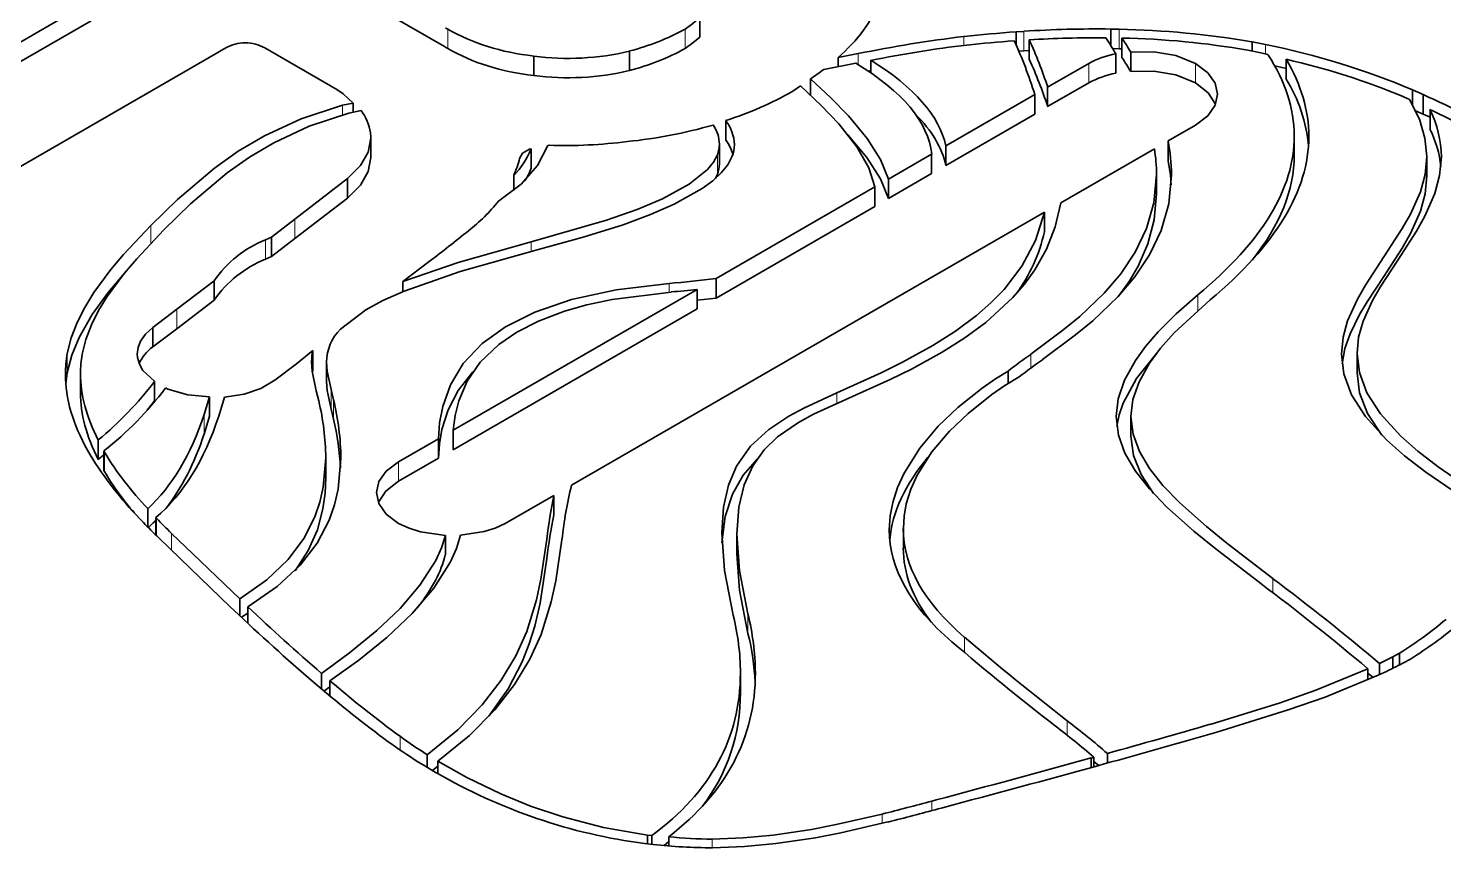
# Model space of a CAD drawing. Extents: x 342 to 941, y 168 to 756.
# Drawn here: x 774.9 to 792.73, y 718.12 to 728.44 of the extents above; entities that cross this region are included whole.
import ezdxf

# ---------------------------------------------------------------- set-up
doc = ezdxf.new("R2010")
doc.units = 0

msp = doc.modelspace()

# ---------------------------------------------------------------- linework, layer by layer
at = {"color": 7, "lineweight": 35, "ltscale": 0.036853}
for p, q in [((775.694, 728.786), (774.418, 728.049)), ((775.694, 728.541), (774.418, 727.804))]:
    msp.add_line(p, q, dxfattribs=at)
at = {"color": 7, "lineweight": 35, "ltscale": 0.026115}
msp.add_line((780.144, 728.214), (779.239, 728.736), dxfattribs=at)
at = {"color": 7, "lineweight": 35, "ltscale": 0.006123}
for p, q in [((783.36, 728.58), (783.36, 728.335)), ((787.507, 728.3), (787.507, 728.055)), ((788.673, 728.322), (788.673, 728.077)), ((781.268, 728.095), (781.268, 727.85)), ((782.474, 728.158), (782.474, 727.913)), ((788.785, 728.146), (788.785, 727.901)), ((790.74, 728.056), (790.74, 727.811)), ((792.468, 727.609), (792.468, 727.364)), ((792.553, 727.421), (792.553, 727.176)), ((783.688, 727.282), (783.688, 727.037)), ((779.216, 727.062), (779.216, 726.817)), ((783.606, 726.984), (783.606, 726.739)), ((786.457, 726.963), (786.457, 726.718)), ((789.254, 727.027), (789.254, 726.782)), ((790.844, 727.089), (790.844, 726.844)), ((781.236, 726.928), (781.236, 726.683)), ((786.278, 726.86), (786.278, 726.615)), ((789.109, 726.604), (789.109, 726.359)), ((778.924, 726.552), (778.924, 726.307)), ((785.564, 726.447), (785.564, 726.202)), ((785.735, 726.546), (785.735, 726.301)), ((787.697, 726.128), (787.697, 725.883)), ((777.964, 725.815), (777.964, 725.57)), ((776.471, 724.676), (776.471, 724.431)), ((778.485, 724.385), (778.485, 724.14)), ((791.635, 724.35), (791.635, 724.105)), ((775.56, 724.096), (775.56, 723.851)), ((776.493, 723.998), (776.493, 723.753)), ((777.185, 723.803), (777.185, 723.558)), ((775.783, 723.258), (775.783, 723.013)), ((780.069, 723.275), (780.069, 723.03)), ((780.255, 723.382), (780.255, 723.137)), ((775.854, 723.12), (775.854, 722.875)), ((778.649, 723.033), (778.649, 722.788)), ((781.52, 722.561), (781.52, 722.316)), ((780.155, 722.057), (780.155, 721.812)), ((783.827, 722.071), (783.827, 721.826)), ((783.87, 720.324), (783.87, 720.079))]:
    msp.add_line(p, q, dxfattribs=at)
at = {"color": 7, "lineweight": 35, "ltscale": 0.000395747}
for p, q in [((780.171, 728.443), (780.158, 728.451)), ((780.171, 728.198), (780.158, 728.206))]:
    msp.add_line(p, q, dxfattribs=at)
at = {"color": 7, "lineweight": 35, "ltscale": 0.000395188}
for p, q in [((780.185, 728.435), (780.171, 728.443)), ((780.158, 728.206), (780.144, 728.214)), ((780.185, 728.19), (780.171, 728.198))]:
    msp.add_line(p, q, dxfattribs=at)
at = {"color": 7, "lineweight": 13, "ltscale": 0.006123}
for p, q in [((780.185, 728.435), (780.185, 728.19)), ((787.439, 728.406), (787.439, 728.161)), ((789.599, 728.001), (789.599, 727.757)), ((783.58, 726.851), (783.58, 726.606)), ((778.259, 726.041), (778.259, 725.797)), ((777.89, 725.782), (777.89, 725.537)), ((776.772, 724.906), (776.772, 724.661)), ((778.717, 723.894), (778.717, 723.649)), ((775.862, 723.106), (775.862, 722.861)), ((783.965, 721.068), (783.965, 720.823))]:
    msp.add_line(p, q, dxfattribs=at)
at = {"color": 7, "lineweight": 13, "ltscale": 0.006125}
for p, q in [((783.173, 728.435), (783.173, 728.19)), ((788.638, 728.433), (788.638, 728.188)), ((788.256, 728.002), (788.256, 727.757)), ((775.394, 724.349), (775.394, 724.104)), ((778.747, 723.766), (778.747, 723.521)), ((777.117, 723.579), (777.117, 723.334)), ((779.566, 722.984), (779.566, 722.739))]:
    msp.add_line(p, q, dxfattribs=at)
at = {"color": 7, "lineweight": 35, "ltscale": 0.002446}
msp.add_line((787.439, 728.406), (787.341, 728.4), dxfattribs=at)
at = {"color": 7, "lineweight": 35, "ltscale": 0.004082}
msp.add_line((787.341, 728.4), (787.341, 728.237), dxfattribs=at)
at = {"color": 7, "lineweight": 35, "ltscale": 0.002614}
msp.add_line((788.638, 728.433), (788.533, 728.435), dxfattribs=at)
at = {"color": 7, "lineweight": 35, "ltscale": 0.005153}
msp.add_line((788.533, 728.435), (788.533, 728.229), dxfattribs=at)
at = {"color": 7, "lineweight": 13, "ltscale": 0.002776}
msp.add_line((786.685, 728.341), (786.685, 728.23), dxfattribs=at)
at = {"color": 7, "lineweight": 35, "ltscale": 0.004378}
msp.add_line((790.483, 728.24), (790.312, 728.273), dxfattribs=at)
at = {"color": 7, "lineweight": 35, "ltscale": 0.002869}
msp.add_line((790.312, 728.273), (790.312, 728.158), dxfattribs=at)
at = {"color": 7, "lineweight": 13, "ltscale": 0.002956}
msp.add_line((790.483, 728.24), (790.483, 728.121), dxfattribs=at)
at = {"color": 7, "lineweight": 35, "ltscale": 0.009754}
msp.add_line((777.051, 728.003), (777.389, 728.198), dxfattribs=at)
at = {"color": 7, "lineweight": 35, "ltscale": 0.026116}
msp.add_line((777.882, 728.198), (778.787, 727.676), dxfattribs=at)
at = {"color": 7, "lineweight": 35, "ltscale": 0.006383}
msp.add_line((785.352, 728.126), (785.101, 728.077), dxfattribs=at)
at = {"color": 7, "lineweight": 35, "ltscale": 0.002866}
msp.add_line((785.101, 728.077), (785.101, 727.962), dxfattribs=at)
at = {"color": 7, "lineweight": 13, "ltscale": 0.00347}
msp.add_line((785.352, 728.126), (785.352, 727.987), dxfattribs=at)
at = {"color": 7, "lineweight": 35, "ltscale": 0.003969}
msp.add_line((785.513, 728.042), (785.513, 727.883), dxfattribs=at)
at = {"color": 7, "lineweight": 35, "ltscale": 0.001575}
msp.add_line((787.439, 728.161), (787.376, 728.158), dxfattribs=at)
at = {"color": 7, "lineweight": 35, "ltscale": 0.001711}
msp.add_line((787.507, 728.166), (787.439, 728.161), dxfattribs=at)
at = {"color": 7, "lineweight": 35, "ltscale": 0.002005}
msp.add_line((788.638, 728.188), (788.558, 728.19), dxfattribs=at)
at = {"color": 7, "lineweight": 35, "ltscale": 0.006125}
for p, q in [((788.597, 728.125), (788.597, 727.88)), ((787.738, 727.703), (787.738, 727.458)), ((787.578, 727.61), (787.578, 727.365)), ((792.513, 726.832), (792.513, 726.587)), ((777.242, 725.265), (777.242, 725.02)), ((783.564, 725.292), (783.564, 725.047)), ((783.326, 725.156), (783.326, 724.911)), ((778.66, 724.24), (778.66, 723.995)), ((788.788, 723.553), (788.788, 723.308)), ((785.922, 722.143), (785.922, 721.898))]:
    msp.add_line(p, q, dxfattribs=at)
at = {"color": 7, "lineweight": 35, "ltscale": 0.000889809}
msp.add_line((788.673, 728.187), (788.638, 728.188), dxfattribs=at)
at = {"color": 7, "lineweight": 35, "ltscale": 0.004173}
msp.add_line((790.258, 728.169), (790.422, 728.137), dxfattribs=at)
at = {"color": 7, "lineweight": 35, "ltscale": 0.002295}
msp.add_line((790.422, 728.137), (790.511, 728.114), dxfattribs=at)
at = {"color": 7, "lineweight": 35, "ltscale": 0.087765}
msp.add_line((774.011, 726.248), (777.051, 728.003), dxfattribs=at)
at = {"color": 7, "lineweight": 35, "ltscale": 0.010209}
msp.add_line((784.921, 727.927), (785.322, 728.005), dxfattribs=at)
at = {"color": 7, "lineweight": 35, "ltscale": 0.000859173}
msp.add_line((785.513, 727.912), (785.48, 727.906), dxfattribs=at)
at = {"color": 7, "lineweight": 35, "ltscale": 0.014941}
for p, q in [((788.256, 728.002), (787.738, 727.703)), ((788.256, 727.757), (787.738, 727.458))]:
    msp.add_line(p, q, dxfattribs=at)
at = {"color": 7, "lineweight": 35, "ltscale": 0.003624}
msp.add_line((790.74, 727.94), (790.598, 727.971), dxfattribs=at)
at = {"color": 7, "lineweight": 35, "ltscale": 0.002917}
msp.add_line((784.53, 727.652), (784.626, 727.719), dxfattribs=at)
at = {"color": 7, "lineweight": 35, "ltscale": 0.005061}
msp.add_line((784.751, 727.807), (784.751, 727.605), dxfattribs=at)
at = {"color": 7, "lineweight": 35, "ltscale": 0.003406}
msp.add_line((778.995, 727.503), (778.861, 727.475), dxfattribs=at)
at = {"color": 7, "lineweight": 35, "ltscale": 0.002875}
msp.add_line((778.995, 727.503), (778.995, 727.388), dxfattribs=at)
at = {"color": 7, "lineweight": 35, "ltscale": 0.032346}
msp.add_line((787.578, 727.61), (786.457, 726.963), dxfattribs=at)
at = {"color": 7, "lineweight": 35, "ltscale": 0.001954}
msp.add_line((792.221, 727.581), (792.293, 727.549), dxfattribs=at)
at = {"color": 7, "lineweight": 35, "ltscale": 0.003685}
msp.add_line((792.468, 727.609), (792.333, 727.668), dxfattribs=at)
at = {"color": 7, "lineweight": 35, "ltscale": 0.004694}
msp.add_line((792.333, 727.668), (792.333, 727.48), dxfattribs=at)
at = {"color": 7, "lineweight": 13, "ltscale": 0.003015}
msp.add_line((778.861, 727.475), (778.861, 727.355), dxfattribs=at)
at = {"color": 7, "lineweight": 35, "ltscale": 0.00393}
msp.add_line((778.94, 727.376), (779.094, 727.408), dxfattribs=at)
at = {"color": 7, "lineweight": 35, "ltscale": 0.032345}
msp.add_line((787.578, 727.365), (786.457, 726.718), dxfattribs=at)
at = {"color": 7, "lineweight": 35, "ltscale": 0.00263}
msp.add_line((792.468, 727.364), (792.372, 727.406), dxfattribs=at)
at = {"color": 7, "lineweight": 35, "ltscale": 0.002323}
msp.add_line((792.553, 727.326), (792.468, 727.364), dxfattribs=at)
at = {"color": 7, "lineweight": 35, "ltscale": 0.009969}
msp.add_line((789.254, 727.027), (789.599, 727.226), dxfattribs=at)
at = {"color": 7, "lineweight": 35, "ltscale": 0.000408494}
msp.add_line((781.444, 726.968), (781.46, 726.971), dxfattribs=at)
at = {"color": 7, "lineweight": 35, "ltscale": 0.00059015}
msp.add_line((781.213, 726.924), (781.236, 726.928), dxfattribs=at)
at = {"color": 7, "lineweight": 35, "ltscale": 0.015681}
for p, q in [((786.278, 726.86), (785.735, 726.546)), ((786.278, 726.615), (785.735, 726.301))]:
    msp.add_line(p, q, dxfattribs=at)
at = {"color": 7, "lineweight": 35, "ltscale": 0.034049}
msp.add_line((787.904, 726.247), (789.083, 726.928), dxfattribs=at)
at = {"color": 7, "lineweight": 35, "ltscale": 0.00149}
msp.add_line((783.58, 726.606), (783.555, 726.552), dxfattribs=at)
at = {"color": 7, "lineweight": 35, "ltscale": 0.020951}
for p, q in [((778.924, 726.552), (778.259, 726.041)), ((778.924, 726.307), (778.259, 725.797))]:
    msp.add_line(p, q, dxfattribs=at)
at = {"color": 7, "lineweight": 35, "ltscale": 0.00473}
msp.add_line((781.016, 726.592), (781.016, 726.402), dxfattribs=at)
at = {"color": 7, "lineweight": 35, "ltscale": 0.057738}
msp.add_line((785.564, 726.447), (783.564, 725.292), dxfattribs=at)
at = {"color": 7, "lineweight": 35, "ltscale": 0.171887}
msp.add_line((781.743, 722.69), (787.697, 726.128), dxfattribs=at)
at = {"color": 7, "lineweight": 35, "ltscale": 0.057739}
msp.add_line((785.564, 726.202), (783.564, 725.047), dxfattribs=at)
at = {"color": 7, "lineweight": 13, "ltscale": 0.005621}
msp.add_line((776.445, 725.961), (776.445, 725.736), dxfattribs=at)
at = {"color": 7, "lineweight": 35, "ltscale": 0.009307}
for p, q in [((778.259, 726.041), (777.964, 725.815)), ((778.259, 725.797), (777.964, 725.57))]:
    msp.add_line(p, q, dxfattribs=at)
at = {"color": 7, "lineweight": 35, "ltscale": 0.002012}
for p, q in [((777.964, 725.815), (777.89, 725.782)), ((777.964, 725.57), (777.89, 725.537))]:
    msp.add_line(p, q, dxfattribs=at)
at = {"color": 7, "lineweight": 13, "ltscale": 0.002971}
msp.add_line((781.237, 725.753), (781.237, 725.634), dxfattribs=at)
at = {"color": 7, "lineweight": 35, "ltscale": 0.01039}
msp.add_line((779.621, 725.256), (779.952, 725.507), dxfattribs=at)
at = {"color": 7, "lineweight": 35, "ltscale": 0.014793}
msp.add_line((777.242, 725.265), (776.772, 724.906), dxfattribs=at)
at = {"color": 7, "lineweight": 35, "ltscale": 0.003235}
msp.add_line((779.621, 725.256), (779.621, 725.126), dxfattribs=at)
at = {"color": 7, "lineweight": 13, "ltscale": 0.002744}
msp.add_line((782.972, 725.231), (782.972, 725.121), dxfattribs=at)
at = {"color": 7, "lineweight": 35, "ltscale": 0.014792}
msp.add_line((777.242, 725.02), (776.772, 724.661), dxfattribs=at)
at = {"color": 7, "lineweight": 35, "ltscale": 0.088659}
msp.add_line((783.326, 725.156), (780.255, 723.382), dxfattribs=at)
at = {"color": 7, "lineweight": 35, "ltscale": 0.00597}
msp.add_line((783.564, 725.047), (783.326, 725.02), dxfattribs=at)
at = {"color": 7, "lineweight": 13, "ltscale": 0.004863}
msp.add_line((789.629, 725.086), (789.629, 724.892), dxfattribs=at)
at = {"color": 7, "lineweight": 35, "ltscale": 0.009471}
for p, q in [((776.772, 724.906), (776.471, 724.676)), ((776.772, 724.661), (776.471, 724.431))]:
    msp.add_line(p, q, dxfattribs=at)
at = {"color": 7, "lineweight": 35, "ltscale": 0.010059}
msp.add_line((778.834, 724.656), (779.154, 724.9), dxfattribs=at)
at = {"color": 7, "lineweight": 35, "ltscale": 0.088658}
msp.add_line((783.326, 724.911), (780.255, 723.137), dxfattribs=at)
at = {"color": 7, "lineweight": 35, "ltscale": 0.00115}
msp.add_line((776.275, 724.342), (776.279, 724.297), dxfattribs=at)
at = {"color": 7, "lineweight": 35, "ltscale": 0.006627}
msp.add_line((778.28, 724.217), (778.485, 724.385), dxfattribs=at)
at = {"color": 7, "lineweight": 13, "ltscale": 0.004359}
msp.add_line((787.525, 724.338), (787.525, 724.164), dxfattribs=at)
at = {"color": 7, "lineweight": 35, "ltscale": 0.008572}
msp.add_line((778.006, 724.012), (778.28, 724.217), dxfattribs=at)
at = {"color": 7, "lineweight": 35, "ltscale": 0.000585941}
msp.add_line((778.485, 724.14), (778.48, 724.117), dxfattribs=at)
at = {"color": 7, "lineweight": 35, "ltscale": 0.003926}
msp.add_line((787.24, 724.127), (787.24, 723.97), dxfattribs=at)
at = {"color": 7, "lineweight": 35, "ltscale": 0.003711}
msp.add_line((776.493, 723.753), (776.402, 723.635), dxfattribs=at)
at = {"color": 7, "lineweight": 35, "ltscale": 0.000829687}
msp.add_line((776.632, 723.914), (776.662, 723.901), dxfattribs=at)
at = {"color": 7, "lineweight": 35, "ltscale": 0.005847}
msp.add_line((777.185, 723.803), (777.117, 723.579), dxfattribs=at)
at = {"color": 7, "lineweight": 35, "ltscale": 0.006243}
msp.add_line((777.302, 723.559), (777.375, 723.798), dxfattribs=at)
at = {"color": 7, "lineweight": 35, "ltscale": 0.003244}
msp.add_line((778.53, 723.878), (778.561, 723.752), dxfattribs=at)
at = {"color": 7, "lineweight": 35, "ltscale": 0.003278}
msp.add_line((778.747, 723.766), (778.717, 723.894), dxfattribs=at)
at = {"color": 7, "lineweight": 13, "ltscale": 0.003404}
msp.add_line((785.086, 723.855), (785.086, 723.718), dxfattribs=at)
at = {"color": 7, "lineweight": 35, "ltscale": 0.00328}
msp.add_line((778.747, 723.521), (778.717, 723.649), dxfattribs=at)
at = {"color": 7, "lineweight": 35, "ltscale": 0.005848}
msp.add_line((777.185, 723.558), (777.117, 723.334), dxfattribs=at)
at = {"color": 7, "lineweight": 35, "ltscale": 0.014515}
for p, q in [((780.069, 723.275), (779.566, 722.984)), ((780.069, 723.03), (779.566, 722.739))]:
    msp.add_line(p, q, dxfattribs=at)
at = {"color": 7, "lineweight": 35, "ltscale": 0.001698}
msp.add_line((775.649, 723.129), (775.684, 723.071), dxfattribs=at)
at = {"color": 7, "lineweight": 35, "ltscale": 0.002317}
msp.add_line((775.854, 723.073), (775.783, 723.013), dxfattribs=at)
at = {"color": 7, "lineweight": 35, "ltscale": 0.000406403}
for p, q in [((775.862, 723.106), (775.854, 723.12)), ((775.862, 722.861), (775.854, 722.875))]:
    msp.add_line(p, q, dxfattribs=at)
at = {"color": 7, "lineweight": 35, "ltscale": 0.017624}
msp.add_line((780.909, 722.209), (781.52, 722.561), dxfattribs=at)
at = {"color": 7, "lineweight": 35, "ltscale": 0.005756}
msp.add_line((776.408, 722.394), (776.408, 722.163), dxfattribs=at)
at = {"color": 7, "lineweight": 35, "ltscale": 0.001763}
msp.add_line((776.303, 722.271), (776.352, 722.22), dxfattribs=at)
at = {"color": 7, "lineweight": 35, "ltscale": 0.000265459}
msp.add_line((776.517, 722.273), (776.51, 722.281), dxfattribs=at)
at = {"color": 7, "lineweight": 35, "ltscale": 0.005476}
msp.add_line((776.51, 722.281), (776.51, 722.061), dxfattribs=at)
at = {"color": 7, "lineweight": 13, "ltscale": 0.005466}
msp.add_line((776.517, 722.273), (776.517, 722.054), dxfattribs=at)
at = {"color": 7, "lineweight": 35, "ltscale": 0.009339}
msp.add_line((776.545, 722.027), (776.814, 721.767), dxfattribs=at)
at = {"color": 7, "lineweight": 35, "ltscale": 0.009355}
msp.add_line((776.976, 721.823), (776.707, 722.083), dxfattribs=at)
at = {"color": 7, "lineweight": 13, "ltscale": 0.005301}
msp.add_line((776.707, 722.083), (776.707, 721.871), dxfattribs=at)
at = {"color": 7, "lineweight": 35, "ltscale": 0.020423}
msp.add_line((777.565, 721.257), (776.976, 721.823), dxfattribs=at)
at = {"color": 7, "lineweight": 35, "ltscale": 0.021933}
msp.add_line((776.814, 721.767), (777.446, 721.159), dxfattribs=at)
at = {"color": 7, "lineweight": 13, "ltscale": 0.0045}
msp.add_line((790.572, 721.516), (790.572, 721.336), dxfattribs=at)
at = {"color": 7, "lineweight": 35, "ltscale": 0.005244}
msp.add_line((777.565, 721.257), (777.565, 721.047), dxfattribs=at)
at = {"color": 7, "lineweight": 35, "ltscale": 0.00169}
msp.add_line((777.446, 721.159), (777.495, 721.113), dxfattribs=at)
at = {"color": 7, "lineweight": 35, "ltscale": 0.002361}
msp.add_line((777.667, 721.076), (777.587, 721.026), dxfattribs=at)
at = {"color": 7, "lineweight": 35, "ltscale": 0.0052}
msp.add_line((777.667, 721.159), (777.667, 720.951), dxfattribs=at)
at = {"color": 7, "lineweight": 13, "ltscale": 0.004843}
msp.add_line((786.69, 720.777), (786.69, 720.583), dxfattribs=at)
at = {"color": 7, "lineweight": 35, "ltscale": 0.002459}
msp.add_line((792.171, 720.575), (792.085, 720.528), dxfattribs=at)
at = {"color": 7, "lineweight": 35, "ltscale": 0.003734}
msp.add_line((792.171, 720.575), (792.171, 720.426), dxfattribs=at)
at = {"color": 7, "lineweight": 35, "ltscale": 0.003453}
msp.add_line((791.772, 720.376), (791.772, 720.238), dxfattribs=at)
at = {"color": 7, "lineweight": 35, "ltscale": 0.004664}
msp.add_line((792.085, 720.528), (791.918, 720.445), dxfattribs=at)
at = {"color": 7, "lineweight": 35, "ltscale": 0.003531}
msp.add_line((791.918, 720.445), (791.918, 720.304), dxfattribs=at)
at = {"color": 7, "lineweight": 35, "ltscale": 0.003619}
msp.add_line((792.085, 720.528), (792.085, 720.383), dxfattribs=at)
at = {"color": 7, "lineweight": 35, "ltscale": 0.002682}
msp.add_line((792.212, 720.447), (792.306, 720.499), dxfattribs=at)
at = {"color": 7, "lineweight": 35, "ltscale": 0.001781}
msp.add_line((778.495, 720.208), (778.549, 720.161), dxfattribs=at)
at = {"color": 7, "lineweight": 35, "ltscale": 0.004884}
msp.add_line((778.594, 720.319), (778.594, 720.124), dxfattribs=at)
at = {"color": 7, "lineweight": 35, "ltscale": 8.77214e-05}
msp.add_line((778.705, 720.222), (778.702, 720.225), dxfattribs=at)
at = {"color": 7, "lineweight": 35, "ltscale": 0.0048}
msp.add_line((778.702, 720.225), (778.702, 720.033), dxfattribs=at)
at = {"color": 7, "lineweight": 13, "ltscale": 0.004799}
msp.add_line((778.705, 720.222), (778.705, 720.031), dxfattribs=at)
at = {"color": 7, "lineweight": 35, "ltscale": 0.002171}
msp.add_line((791.838, 720.267), (791.772, 720.323), dxfattribs=at)
at = {"color": 7, "lineweight": 35, "ltscale": 0.002011}
msp.add_line((791.902, 720.296), (791.975, 720.33), dxfattribs=at)
at = {"color": 7, "lineweight": 35, "ltscale": 0.002327}
msp.add_line((778.702, 720.15), (778.626, 720.096), dxfattribs=at)
at = {"color": 7, "lineweight": 13, "ltscale": 0.004585}
msp.add_line((787.986, 719.721), (787.986, 719.538), dxfattribs=at)
at = {"color": 7, "lineweight": 13, "ltscale": 0.004297}
msp.add_line((779.584, 719.526), (779.584, 719.354), dxfattribs=at)
at = {"color": 7, "lineweight": 35, "ltscale": 0.00399}
msp.add_line((779.927, 719.293), (779.927, 719.134), dxfattribs=at)
at = {"color": 7, "lineweight": 35, "ltscale": 0.003021}
msp.add_line((788.491, 719.31), (788.491, 719.189), dxfattribs=at)
at = {"color": 7, "lineweight": 35, "ltscale": 0.001863}
msp.add_line((779.81, 719.206), (779.874, 719.167), dxfattribs=at)
at = {"color": 7, "lineweight": 35, "ltscale": 0.004862}
msp.add_line((779.874, 719.167), (780.041, 719.067), dxfattribs=at)
at = {"color": 7, "lineweight": 35, "ltscale": 0.002153}
msp.add_line((780.059, 719.149), (779.991, 719.096), dxfattribs=at)
at = {"color": 7, "lineweight": 35, "ltscale": 0.003903}
msp.add_line((780.059, 719.213), (780.059, 719.057), dxfattribs=at)
at = {"color": 7, "lineweight": 35, "ltscale": 0.000846355}
msp.add_line((788.32, 719.262), (788.288, 719.253), dxfattribs=at)
at = {"color": 7, "lineweight": 35, "ltscale": 0.003009}
msp.add_line((788.288, 719.253), (788.288, 719.132), dxfattribs=at)
at = {"color": 7, "lineweight": 35, "ltscale": 0.003015}
msp.add_line((788.32, 719.262), (788.32, 719.141), dxfattribs=at)
at = {"color": 7, "lineweight": 35, "ltscale": 0.002044}
msp.add_line((788.383, 719.159), (788.32, 719.211), dxfattribs=at)
at = {"color": 7, "lineweight": 35, "ltscale": 0.002144}
msp.add_line((788.369, 719.155), (788.452, 719.178), dxfattribs=at)
at = {"color": 7, "lineweight": 35, "ltscale": 0.001325}
msp.add_line((786.333, 718.724), (786.282, 718.711), dxfattribs=at)
at = {"color": 7, "lineweight": 13, "ltscale": 0.002991}
msp.add_line((786.282, 718.711), (786.282, 718.591), dxfattribs=at)
at = {"color": 7, "lineweight": 35, "ltscale": 0.001347}
msp.add_line((786.361, 718.612), (786.413, 718.626), dxfattribs=at)
at = {"color": 7, "lineweight": 13, "ltscale": 0.00296}
msp.add_line((785.654, 718.547), (785.654, 718.429), dxfattribs=at)
at = {"color": 7, "lineweight": 35, "ltscale": 0.001389}
msp.add_line((782.756, 718.276), (782.701, 718.282), dxfattribs=at)
at = {"color": 7, "lineweight": 35, "ltscale": 0.002763}
msp.add_line((782.701, 718.282), (782.701, 718.171), dxfattribs=at)
at = {"color": 7, "lineweight": 35, "ltscale": 0.002766}
msp.add_line((782.756, 718.276), (782.756, 718.165), dxfattribs=at)
at = {"color": 7, "lineweight": 35, "ltscale": 0.002931}
msp.add_line((782.969, 718.262), (782.969, 718.144), dxfattribs=at)
at = {"color": 7, "lineweight": 13, "ltscale": 0.002716}
msp.add_line((783.516, 718.232), (783.516, 718.123), dxfattribs=at)
at = {"color": 7, "lineweight": 35, "ltscale": 0.002695}
msp.add_line((782.663, 718.175), (782.77, 718.163), dxfattribs=at)
at = {"color": 7, "lineweight": 35, "ltscale": 0.001966}
msp.add_line((782.969, 718.2), (782.909, 718.15), dxfattribs=at)
at = {"color": 7, "lineweight": 35}
for points in [[(783.36, 728.58), (783.271, 728.506), (783.173, 728.435)], [(783.36, 728.335), (783.271, 728.261), (783.173, 728.19)], [(789.599, 728.001), (789.353, 728.102), (789.075, 728.149), (788.785, 728.146)], [(789.599, 727.757), (789.353, 727.857), (789.075, 727.904), (788.785, 727.901)], [(789.878, 727.614), (789.847, 727.753), (789.754, 727.885), (789.599, 728.001)], [(778.787, 727.676), (778.867, 727.621), (778.995, 727.503)], [(784.626, 727.719), (784.888, 727.473), (785.108, 727.241), (785.335, 726.952), (785.487, 726.688), (785.564, 726.447)], [(785.735, 726.546), (785.635, 726.791), (785.466, 727.055), (785.23, 727.341), (785.01, 727.568), (784.751, 727.807)], [(789.854, 727.491), (789.761, 727.632), (789.599, 727.757)], [(789.599, 727.226), (789.754, 727.343), (789.847, 727.475), (789.878, 727.614)], [(792.293, 727.549), (792.419, 727.299), (792.49, 727.06), (792.513, 726.832)], [(778.861, 727.475), (778.339, 727.304), (777.876, 727.089), (777.548, 726.896), (777.248, 726.684), (776.782, 726.29), (776.445, 725.961)], [(776.609, 725.907), (776.945, 726.235), (777.408, 726.626), (777.69, 726.823), (777.995, 727.004), (778.44, 727.212), (778.94, 727.376)], [(779.216, 727.062), (779.184, 726.885), (779.086, 726.715), (778.924, 726.552)], [(780.823, 726.269), (781.111, 726.483), (781.317, 726.715), (781.444, 726.968)], [(785.735, 726.301), (785.633, 726.548), (785.462, 726.816), (785.222, 727.105)], [(779.216, 726.817), (779.184, 726.64), (779.086, 726.47), (778.924, 726.307)], [(781.09, 726.805), (781.127, 726.87), (781.213, 726.924)], [(783.58, 726.851), (783.53, 726.757), (783.455, 726.665), (783.225, 726.481), (782.889, 726.298), (782.568, 726.162), (782.185, 726.026), (781.237, 725.753)], [(781.312, 725.654), (781.891, 725.812), (782.392, 725.971), (782.739, 726.099), (783.035, 726.229), (783.387, 726.425), (783.522, 726.524), (783.629, 726.624), (783.71, 726.725), (783.764, 726.827)], [(792.513, 726.832), (792.491, 726.604), (792.432, 726.385), (792.307, 726.103), (792.204, 725.921), (791.972, 725.565)], [(792.147, 725.525), (792.384, 725.89), (792.489, 726.077), (792.615, 726.366), (792.674, 726.591), (792.696, 726.826)], [(789.109, 726.604), (789.075, 726.248), (788.983, 725.922), (788.841, 725.624), (788.66, 725.354), (788.45, 725.108), (788.143, 724.816), (787.931, 724.642), (787.525, 724.338)], [(787.672, 724.271), (788.09, 724.582), (788.306, 724.761), (788.622, 725.062), (788.837, 725.314), (789.022, 725.593), (789.168, 725.899), (789.263, 726.234), (789.297, 726.6)], [(792.513, 726.587), (792.491, 726.359), (792.432, 726.14), (792.307, 725.858), (792.204, 725.676), (791.972, 725.32)], [(785.199, 723.767), (785.756, 724.019), (786.026, 724.152), (786.412, 724.365), (786.696, 724.546), (786.959, 724.74), (787.299, 725.052), (787.447, 725.222), (787.577, 725.403), (787.723, 725.662), (787.833, 725.942), (787.904, 726.247)], [(789.109, 726.359), (789.08, 726.031), (789.001, 725.728), (788.879, 725.449), (788.764, 725.255), (788.633, 725.074)], [(787.697, 726.128), (787.584, 725.77), (787.413, 725.447), (787.189, 725.155), (787.024, 724.986), (786.842, 724.827), (786.579, 724.631), (786.292, 724.448), (785.911, 724.238), (785.644, 724.106), (785.086, 723.855)], [(776.445, 725.961), (776.103, 725.594), (775.943, 725.405), (775.729, 725.115), (775.614, 724.928), (775.518, 724.738), (775.443, 724.545), (775.394, 724.349)], [(775.581, 724.338), (775.628, 724.524), (775.698, 724.708), (775.789, 724.889), (775.898, 725.067), (776.11, 725.355), (776.269, 725.542), (776.609, 725.907)], [(781.237, 725.753), (780.316, 725.496), (779.621, 725.256)], [(779.154, 724.9), (779.369, 725.014), (779.636, 725.132), (780.342, 725.382), (781.312, 725.654)], [(791.972, 725.565), (791.74, 725.211), (791.638, 725.033), (791.516, 724.762), (791.459, 724.555), (791.438, 724.342)], [(776.14, 725.391), (775.91, 725.118), (775.708, 724.838), (775.544, 724.55), (775.453, 724.329), (775.394, 724.104)], [(791.635, 724.35), (791.654, 724.555), (791.71, 724.755), (791.827, 725.014), (791.925, 725.185), (792.147, 725.525)], [(782.972, 725.231), (782.304, 725.15), (781.743, 725.028), (781.281, 724.871), (780.91, 724.685), (780.619, 724.475), (780.38, 724.221), (780.218, 723.953), (780.121, 723.679), (780.083, 723.475), (780.069, 723.275)], [(791.972, 725.32), (791.761, 725), (791.666, 724.839), (791.547, 724.596), (791.482, 724.41), (791.445, 724.22)], [(780.255, 723.382), (780.278, 723.567), (780.324, 723.754), (780.429, 724), (780.594, 724.238), (780.827, 724.462), (781.053, 724.617), (781.328, 724.757), (781.655, 724.88), (781.938, 724.96), (782.255, 725.028), (782.998, 725.123)], [(789.629, 725.086), (789.357, 724.847), (789.13, 724.62), (788.972, 724.436), (788.843, 724.259), (788.707, 724.013), (788.627, 723.778), (788.602, 723.553)], [(788.788, 723.553), (788.813, 723.768), (788.89, 723.993), (789.023, 724.228), (789.16, 724.414), (789.332, 724.608), (789.784, 725.024)], [(776.471, 724.676), (776.38, 724.592), (776.318, 724.504), (776.286, 724.424), (776.275, 724.342)], [(776.279, 724.297), (776.302, 724.213), (776.347, 724.136), (776.493, 723.998)], [(789.124, 724.369), (788.857, 724.035), (788.688, 723.724), (788.638, 723.576), (788.609, 723.431)], [(791.438, 724.342), (791.468, 724.091), (791.566, 723.828), (791.741, 723.553), (792.005, 723.261), (792.231, 723.061), (792.502, 722.853), (792.834, 722.628), (793.222, 722.393)], [(793.362, 722.466), (792.981, 722.698), (792.655, 722.919), (792.398, 723.117), (792.184, 723.307), (791.928, 723.588), (791.758, 723.855), (791.664, 724.108), (791.635, 724.35)], [(778.471, 724.246), (778.479, 724.125), (778.53, 723.878)], [(778.717, 723.894), (778.668, 724.126), (778.66, 724.24)], [(780.502, 724.118), (780.316, 723.884), (780.189, 723.64), (780.111, 723.393), (780.08, 723.209), (780.069, 723.03)], [(787.24, 724.127), (787.08, 724.028), (786.915, 723.913), (786.608, 723.667), (786.362, 723.431), (786.128, 723.155), (785.931, 722.843), (785.849, 722.661), (785.788, 722.471), (785.756, 722.302), (785.745, 722.128)], [(791.948, 723.318), (791.766, 723.594), (791.666, 723.855), (791.635, 724.105)], [(777.375, 723.798), (777.622, 723.836), (777.832, 723.907), (778.006, 724.012)], [(778.717, 723.649), (778.668, 723.882), (778.66, 723.995)], [(785.922, 722.143), (785.931, 722.301), (785.959, 722.455), (786.017, 722.639), (786.096, 722.815), (786.28, 723.109), (786.501, 723.37), (786.736, 723.594), (787.034, 723.83), (787.199, 723.944), (787.381, 724.055)], [(776.662, 723.901), (776.912, 723.829), (777.185, 723.803)], [(785.086, 723.855), (784.668, 723.661), (784.48, 723.559), (784.226, 723.39), (783.999, 723.18), (783.822, 722.929), (783.72, 722.691), (783.657, 722.412), (783.635, 722.089)], [(783.827, 722.071), (783.851, 722.411), (783.919, 722.696), (784.027, 722.935), (784.168, 723.134), (784.338, 723.299), (784.6, 723.481), (784.792, 723.583), (785.199, 723.767)], [(788.602, 723.553), (788.63, 723.319), (788.712, 723.091), (788.843, 722.867), (789.019, 722.643), (789.236, 722.418), (789.581, 722.111), (789.841, 721.899), (790.422, 721.451)], [(790.572, 721.516), (789.996, 721.961), (789.74, 722.169), (789.402, 722.468), (789.191, 722.685), (789.021, 722.9), (788.894, 723.114), (788.815, 723.331), (788.788, 723.553)], [(789.071, 722.586), (788.917, 722.823), (788.821, 723.062), (788.788, 723.308)], [(778.649, 723.033), (778.618, 722.663), (778.576, 722.477), (778.513, 722.292), (778.374, 722.018), (778.175, 721.753), (777.908, 721.498), (777.565, 721.257)], [(777.667, 721.159), (778.039, 721.412), (778.327, 721.681), (778.542, 721.961), (778.692, 722.248), (778.76, 722.443), (778.805, 722.638), (778.838, 723.026)], [(779.566, 722.984), (779.411, 722.867), (779.318, 722.736), (779.287, 722.596)], [(784.079, 723.019), (783.904, 722.816), (783.77, 722.578), (783.68, 722.296), (783.638, 721.964)], [(778.649, 722.788), (778.641, 722.591), (778.614, 722.393), (778.544, 722.129), (778.429, 721.868), (778.262, 721.612)], [(779.566, 722.739), (779.404, 722.615), (779.311, 722.474)], [(779.287, 722.596), (779.318, 722.457), (779.411, 722.326), (779.566, 722.209)], [(779.566, 722.209), (779.697, 722.147), (779.841, 722.102), (780.155, 722.057)], [(780.345, 722.06), (780.645, 722.105), (780.783, 722.149), (780.909, 722.209)], [(780.155, 722.057), (780.105, 721.899), (780.034, 721.741), (779.834, 721.429), (779.585, 721.138), (779.293, 720.859), (778.949, 720.577), (778.594, 720.319)], [(778.702, 720.225), (779.064, 720.485), (779.416, 720.77), (779.737, 721.073), (780.011, 721.392), (780.22, 721.723), (780.294, 721.891), (780.345, 722.06)], [(781.434, 722.011), (781.359, 721.506), (781.303, 721.245), (781.179, 720.846), (781.042, 720.541), (780.858, 720.232), (780.617, 719.921), (780.31, 719.608), (779.927, 719.293)], [(780.059, 719.213), (780.457, 719.537), (780.776, 719.86), (781.027, 720.18), (781.218, 720.497), (781.36, 720.81), (781.488, 721.219), (781.545, 721.486), (781.622, 722.003)], [(783.635, 722.089), (783.67, 721.615), (783.779, 721.053)], [(783.965, 721.068), (783.86, 721.613), (783.827, 722.071)], [(783.965, 720.823), (783.86, 721.368), (783.827, 721.826)], [(781.434, 721.766), (781.348, 721.204), (781.28, 720.913), (781.212, 720.691), (781.124, 720.466), (780.946, 720.125), (780.704, 719.78)], [(791.772, 720.376), (791.117, 720.107), (790.666, 719.95), (789.783, 719.677)], [(789.868, 719.58), (790.769, 719.859), (791.231, 720.02), (791.902, 720.296)], [(782.701, 718.282), (782.147, 718.377), (781.636, 718.51), (781.227, 718.648), (780.854, 718.8), (780.424, 719.008), (780.059, 719.213)], [(785.654, 718.547), (785.076, 718.414), (784.767, 718.354), (784.283, 718.282), (783.905, 718.246), (783.516, 718.232)], [(783.519, 718.123), (783.922, 718.138), (784.314, 718.175), (784.816, 718.249), (785.134, 718.31), (785.728, 718.447)]]:
    msp.add_lwpolyline(points, dxfattribs=at)
for centre, radius, start, end in [((784.031, 729.374), 1.686, 325.5265, 339.5836), ((781.76, 730.998), 2.927, 284.128, 298.8851), ((783.398, 729.994), 2.564, 311.621, 322.1122), ((788.523, 711.737), 16.705, 94.0564, 96.3149), ((788.358, 714.397), 14.04, 89.2855, 93.7556), ((788.453, 717.606), 10.828, 80.1167, 89.0232), ((777.627, 727.777), 0.484, 89.0222, 119.5168), ((777.644, 727.778), 0.483, 60.4484, 91.0072), ((788.633, 712.094), 16.364, 96.8372, 101.5668), ((788.508, 713.187), 15.153, 96.7716, 101.3986), ((788.444, 712.656), 15.672, 94.1206, 96.3094), ((782.193, 725.937), 5.638, 17.2616, 24.6499), ((788.36, 714.387), 13.939, 89.5446, 93.5079), ((782.349, 725.956), 5.666, 17.9585, 24.4375), ((784.91, 725.936), 4.288, 30.6901, 33.8585), ((788.467, 717.866), 10.458, 80.1391, 88.8715), ((784.661, 725.662), 4.814, 31.0662, 33.5458), ((788.66, 719.063), 9.356, 66.8854, 78.762), ((781.705, 731.352), 3.286, 262.3535, 283.5362), ((781.76, 730.753), 2.927, 284.128, 298.8851), ((782.349, 725.711), 5.666, 17.9585, 24.4375), ((788.819, 726.967), 1.178, 100.8568, 118.5841), ((784.661, 725.417), 4.814, 31.0662, 33.5458), ((788.718, 719.19), 9.093, 67.3368, 77.1472), ((781.705, 731.108), 3.286, 262.3535, 283.5362), ((783.179, 730.239), 2.895, 302.892, 307.0061), ((788.819, 726.722), 1.178, 100.8568, 118.5841), ((789.094, 726.788), 1.937, 5.0915, 31.8631), ((782.287, 731.623), 4.561, 287.8909, 299.4625), ((788.432, 718.586), 9.885, 58.9915, 65.9011), ((778.616, 727.039), 0.603, 8.6417, 37.7288), ((791.333, 726.811), 1.363, 0.6147, 26.5643), ((788.701, 718.994), 9.265, 60.6943, 65.4366), ((781.889, 732.821), 5.829, 275.4905, 286.3103), ((783.154, 726.968), 0.453, 2.0323, 34.851), ((783.254, 726.958), 0.541, 2.3682, 36.6798), ((791.29, 726.552), 1.408, 6.1426, 26.2903), ((778.702, 727.061), 0.514, 0.0463, 7.6201), ((781.652, 733.237), 6.269, 268.2413, 277.2823), ((783.246, 726.985), 0.36, 338.06, 359.7819), ((783.159, 726.667), 0.646, 17.3875, 34.9689), ((783.376, 726.982), 0.418, 338.1209, 359.7833), ((787.086, 726.593), 2.211, 0.176, 11.3126), ((779.795, 727.138), 1.337, 335.9026, 345.6024), ((780.294, 727.304), 1.014, 315.3709, 338.2716), ((787.003, 726.6), 2.106, 0.1033, 8.9464), ((787.031, 726.34), 2.267, 3.3238, 11.2251), ((780.22, 727.097), 1.098, 328.5325, 337.8394), ((783.246, 726.74), 0.36, 338.06, 359.7819), ((779.241, 727.49), 1.998, 307.0534, 322.3324), ((763.31, 747.207), 27.347, 307.4851, 308.8), ((778.44, 724.428), 1.461, 112.1057, 145.0611), ((785.686, 726.323), 2.059, 323.3553, 347.6606), ((778.44, 724.183), 1.461, 112.1057, 145.0611), ((781.912, 738.274), 13.086, 274.6461, 277.2497), ((781.905, 737.86), 12.783, 274.903, 276.3827), ((779.242, 724.24), 0.582, 134.4254, 180.024), ((776.82, 724.09), 1.449, 169.6831, 180.0676), ((776.897, 724.098), 1.337, 169.6627, 180.0808), ((776.783, 724), 0.532, 125.9489, 155.6436), ((779.132, 724.25), 0.661, 168.164, 180.2916), ((792.168, 717.764), 8.048, 125.2328, 127.7611), ((792.646, 717.237), 8.614, 125.2634, 127.6714), ((776.804, 723.847), 1.434, 169.6505, 175.2704), ((773.018, 726.63), 4.36, 309.3622, 322.8622), ((773.098, 726.606), 4.443, 308.3305, 322.703), ((775.324, 722.985), 3.326, 0.8311, 13.329), ((775.422, 722.976), 3.418, 0.8379, 13.358), ((775.195, 722.696), 3.646, 3.2993, 13.0857), ((779.547, 725.43), 4.527, 211.4141, 224.2436), ((779.572, 725.392), 4.359, 211.6364, 223.4561), ((779.171, 724.863), 3.868, 211.1653, 220.7234), ((786.883, 721.439), 5.29, 166.3192, 173.8771), ((788.506, 721.202), 7.118, 168.9878, 173.4679), ((782.027, 727.693), 7.884, 223.9607, 225.9455), ((775.004, 723.662), 2.064, 313.1122, 316.8412), ((781.42, 726.972), 6.791, 223.788, 226.0504), ((788.506, 720.957), 7.118, 168.9878, 173.4679), ((772.541, 697.58), 29.825, 49.849, 53.1642), ((772.584, 697.509), 29.997, 49.8712, 53.1564), ((795.253, 739.723), 25.723, 226.3424, 229.3464), ((795.916, 740.355), 26.486, 226.4493, 229.155), ((780.758, 720.301), 3.113, 0.4194, 13.9626), ((780.898, 720.303), 3.16, 0.4106, 13.9975), ((789.54, 724.812), 4.987, 301.8409, 310.1436), ((789.516, 724.981), 5.279, 301.8999, 310.0321), ((780.81, 720.044), 3.25, 2.833, 13.8693), ((808.007, 745.645), 32.754, 229.3967, 232.3199), ((807.756, 745.455), 32.594, 229.3757, 232.3243), ((789.164, 726.336), 6.631, 295.0823, 297.3692), ((788.465, 731.632), 15.014, 229.4551, 233.737), ((788.306, 731.559), 15.003, 229.4352, 233.7594), ((781.557, 720.055), 2.313, 322.5111, 0.5874), ((781.527, 711.376), 10.409, 49.2597, 52.7063), ((781.79, 711.561), 10.245, 49.1478, 52.7944), ((765.455, 802.934), 86.738, 285.40187, 286.28904), ((783.376, 724.759), 6.462, 234.0722, 237.7501), ((766, 801.048), 84.892, 285.33543, 286.32946), ((783.314, 724.788), 6.591, 233.9595, 237.8861), ((718.567, 973.279), 263.42, 284.90734, 285.34764), ((711.152, 1000.871), 292.107, 284.93054, 285.32808), ((783.582, 725.167), 7.052, 239.8656, 262.5134), ((776.268, 755.904), 38.518, 284.1042, 285.0699), ((777.172, 752.504), 35.116, 284.1022, 285.1683), ((783.567, 724.038), 5.807, 264.0828, 269.4968), ((783.488, 724.507), 6.384, 263.5406, 270.2728)]:
    msp.add_arc(centre, radius, start, end, dxfattribs=at)
for centre, major_axis, ratio, start_param, end_param in [((853.279, 823.849), (-73.348, -95.244), 0.137901, 0.018399, 0.082765), ((853.279, 823.604), (-73.348, -95.244), 0.137901, 0.018399, 0.082765), ((750.462, 724.756), (36.014, 2.066), 0.159756, 0.024662, 0.222768), ((711.865, 724.947), (78.978, 2.187), 0.142649, 6.279236, 6.371089), ((710.832, 725.411), (80.195, 1.707), 0.144384, 6.280112, 6.364776), ((749.805, 724.201), (36.476, 2.627), 0.156541, 0.005435, 0.218817), ((750.548, 724.517), (35.928, 2.059), 0.159945, 0.024697, 0.140786), ((711.669, 724.946), (79.175, 2.187), 0.142474, 6.10386, 6.279249), ((708.871, 725.38), (82.156, 1.738), 0.142655, 6.105961, 6.280167), ((711.964, 724.707), (78.879, 2.182), 0.142739, 6.16316, 6.279237), ((789.571, 721.609), (14.174, -2.756), 0.314246, 3.202675, 3.401153), ((789.578, 720.973), (13.98, -3.44), 0.299629, 3.215187, 3.39402), ((789.578, 720.728), (13.98, -3.44), 0.299629, 3.215187, 3.39402), ((768.873, 735.33), (7.148, -13.215), 0.35062, 0.089845, 0.320698), ((769.58, 734.542), (6.576, -12.501), 0.364713, 0.082521, 0.340541), ((768.592, 735.516), (7.433, -13.643), 0.345242, 0.148032, 0.314304), ((795.055, 722.496), (9.306, 0.714), 0.376977, 2.78788, 3.078278), ((821.573, 723.959), (35.826, 1.903), 0.193652, 3.131312, 3.341544), ((821.055, 723.549), (35.133, 1.459), 0.190866, 3.133668, 3.34319), ((760.026, 718.207), (20.14, 4.013), 0.205464, 6.048442, 6.188823), ((815.742, 723.015), (29.82, 1.167), 0.207086, 3.133472, 3.286912), ((732.512, 737.655), (51.225, -18.127), 0.20354, 6.146386, 6.355093), ((731.848, 737.388), (52.082, -17.856), 0.205125, 6.148755, 6.353401)]:
    msp.add_ellipse(centre, major_axis=major_axis, ratio=ratio, start_param=start_param, end_param=end_param, dxfattribs=at)

doc.saveas('drawing.dxf')
